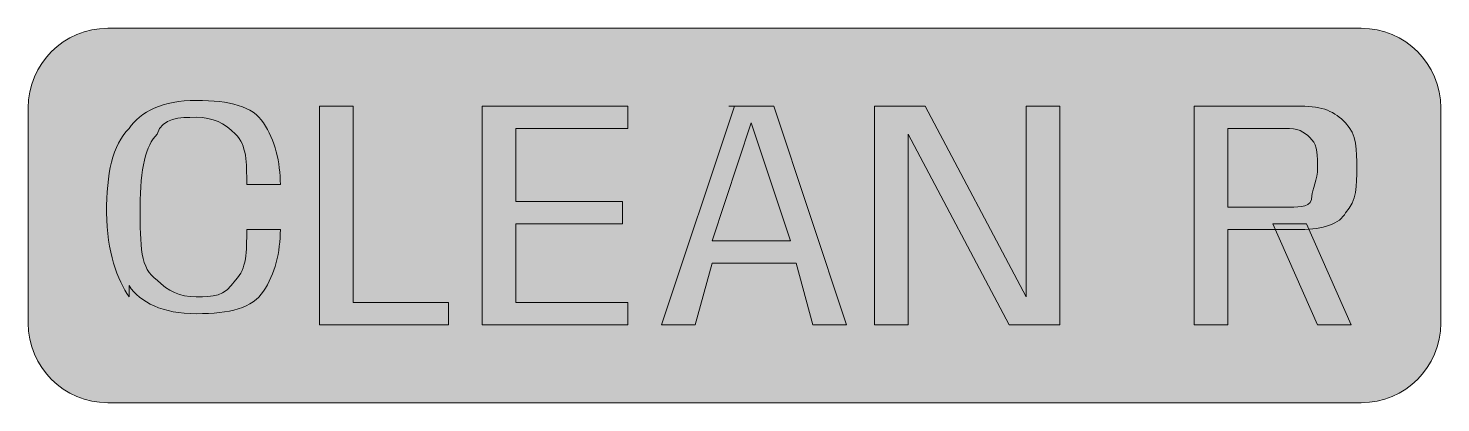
# Model space of a CAD drawing. Header units: millimetres. Extents: x 141 to 213, y 127 to 237.
# Drawn here: x 203.05 to 211.94, y 127.17 to 129.53 of the extents above.
import ezdxf

# ---------------------------------------------------------------- set-up
doc = ezdxf.new("R2010")
doc.units = ezdxf.units.MM
doc.header["$MEASUREMENT"] = 0
doc.layers.add('whiteforDXF', color=7, linetype='Continuous', lineweight=0)

msp = doc.modelspace()

# ---------------------------------------------------------------- hatches: boundary and pattern name
at = {"layer": 'whiteforDXF', "true_color": 0x000000, "transparency": 33554687}
h = msp.add_hatch(color=18, dxfattribs=at)
h.dxf.hatch_style = 2
edge = h.paths.add_edge_path()
edge.add_spline(control_points=[(211.439, 127.1723), (211.439, 127.1723), (203.5511, 127.1723), (203.5511, 127.1723), (203.275, 127.1723), (203.0511, 127.3961), (203.0511, 127.6723), (203.0511, 127.6723), (203.0511, 129.0265), (203.0511, 129.0265), (203.0511, 129.3027), (203.275, 129.5265), (203.5511, 129.5265), (203.5511, 129.5265), (211.439, 129.5265), (211.439, 129.5265), (211.7152, 129.5265), (211.939, 129.3027), (211.939, 129.0265), (211.939, 129.0265), (211.939, 127.6723), (211.939, 127.6723), (211.939, 127.3961), (211.7152, 127.1723), (211.439, 127.1723)], knot_values=[0, 0, 0, 0, 1, 1, 1, 2, 2, 2, 3, 3, 3, 4, 4, 4, 5, 5, 5, 6, 6, 6, 7, 7, 7, 8, 8, 8, 8], degree=3, periodic=0)

# ---------------------------------------------------------------- linework, layer by layer
at = {"layer": 'whiteforDXF', "color": 18, "lineweight": 0, "true_color": 0x000000}
for points in [[(204.8845, 129.0373), (205.0962, 129.0373), (205.0962, 127.8026), (205.6959, 127.8026), (205.6959, 127.6615), (204.8845, 127.6615)], [(204.8845, 129.0373), (205.0962, 129.0373), (205.0962, 127.8026), (205.6959, 127.8026), (205.6959, 127.6615), (204.8845, 127.6615)], [(205.9076, 129.0373), (206.8248, 129.0373), (206.8248, 128.8962), (206.1192, 128.8962), (206.1192, 128.4376), (206.7895, 128.4376), (206.7895, 128.2965), (206.1192, 128.2965), (206.1192, 127.8026), (206.8248, 127.8026), (206.8248, 127.6615), (205.9076, 127.6615), (205.9076, 129.0373)], [(205.9076, 129.0373), (206.8248, 129.0373), (206.8248, 128.8962), (206.1192, 128.8962), (206.1192, 128.4376), (206.7895, 128.4376), (206.7895, 128.2965), (206.1192, 128.2965), (206.1192, 127.8026), (206.8248, 127.8026), (206.8248, 127.6615), (205.9076, 127.6615), (205.9076, 129.0373)], [(207.4598, 129.0373), (207.742, 129.0373), (208.2006, 127.6615), (207.989, 127.6615), (207.8831, 128.0495), (207.354, 128.0495), (207.2481, 127.6615), (207.0364, 127.6615), (207.4951, 129.0373)], [(207.4598, 129.0373), (207.742, 129.0373), (208.2006, 127.6615), (207.989, 127.6615), (207.8831, 128.0495), (207.354, 128.0495), (207.2481, 127.6615), (207.0364, 127.6615), (207.4951, 129.0373)], [(208.377, 129.0373), (208.6945, 129.0373), (209.3295, 127.8379), (209.3295, 127.8379), (209.3295, 129.0373), (209.5412, 129.0373), (209.5412, 127.6615), (209.2237, 127.6615), (208.5887, 128.8609), (208.5887, 128.8609), (208.5887, 127.6615), (208.377, 127.6615)], [(208.377, 129.0373), (208.6945, 129.0373), (209.3295, 127.8379), (209.3295, 127.8379), (209.3295, 129.0373), (209.5412, 129.0373), (209.5412, 127.6615), (209.2237, 127.6615), (208.5887, 128.8609), (208.5887, 128.8609), (208.5887, 127.6615), (208.377, 127.6615)], [(207.8478, 128.1906), (207.6009, 128.9315), (207.6009, 128.9315), (207.354, 128.1906), (207.8126, 128.1906)], [(207.8478, 128.1906), (207.6009, 128.9315), (207.6009, 128.9315), (207.354, 128.1906), (207.8126, 128.1906)], [(210.8817, 128.2965), (211.0934, 128.2965), (211.3756, 127.6615), (211.164, 127.6615)], [(210.8817, 128.2965), (211.0934, 128.2965), (211.3756, 127.6615), (211.164, 127.6615)]]:
    msp.add_lwpolyline(points, close=True, dxfattribs=at)
at = {"layer": 'whiteforDXF'}
for points in [[(204.8845, 129.0373), (205.0962, 129.0373), (205.0962, 127.8026), (205.6959, 127.8026), (205.6959, 127.6615), (204.8845, 127.6615)], [(205.9076, 129.0373), (206.8248, 129.0373), (206.8248, 128.8962), (206.1192, 128.8962), (206.1192, 128.4376), (206.7895, 128.4376), (206.7895, 128.2965), (206.1192, 128.2965), (206.1192, 127.8026), (206.8248, 127.8026), (206.8248, 127.6615), (205.9076, 127.6615), (205.9076, 129.0373)], [(208.377, 129.0373), (208.6945, 129.0373), (209.3295, 127.8379), (209.3295, 129.0373), (209.5412, 129.0373), (209.5412, 127.6615), (209.2237, 127.6615), (208.5887, 128.8609), (208.5887, 127.6615), (208.377, 127.6615)]]:
    msp.add_lwpolyline(points, close=True, dxfattribs=at)
for points, knots in [([(211.439, 127.1723), (211.439, 127.1723), (203.5511, 127.1723), (203.5511, 127.1723), (203.275, 127.1723), (203.0511, 127.3961), (203.0511, 127.6723), (203.0511, 127.6723), (203.0511, 129.0265), (203.0511, 129.0265), (203.0511, 129.3027), (203.275, 129.5265), (203.5511, 129.5265), (203.5511, 129.5265), (211.439, 129.5265), (211.439, 129.5265), (211.7152, 129.5265), (211.939, 129.3027), (211.939, 129.0265), (211.939, 129.0265), (211.939, 127.6723), (211.939, 127.6723), (211.939, 127.3961), (211.7152, 127.1723), (211.439, 127.1723)], [0, 0, 0, 0, 1, 1, 1, 2, 2, 2, 3, 3, 3, 4, 4, 4, 5, 5, 5, 6, 6, 6, 7, 7, 7, 8, 8, 8, 8]), ([(203.6851, 127.8379), (203.6145, 127.9437), (203.544, 128.1201), (203.544, 128.367), (203.544, 128.614), (203.5792, 128.7904), (203.6851, 128.8962), (203.7556, 129.002), (203.8967, 129.0726), (204.1084, 129.0726), (204.3201, 129.0726), (204.4612, 129.0373), (204.5317, 128.9315), (204.6023, 128.8256), (204.6376, 128.6845), (204.6376, 128.5434), (204.6376, 128.5434), (204.4259, 128.5434), (204.4259, 128.5434), (204.4259, 128.6845), (204.4259, 128.7904), (204.3553, 128.8609), (204.2848, 128.9315), (204.2142, 128.9667), (204.1084, 128.9667), (204.0026, 128.9667), (203.8967, 128.9667), (203.8615, 128.8609), (203.7909, 128.7903), (203.7556, 128.6492), (203.7556, 128.4023), (203.7556, 128.1554), (203.7556, 128.0142), (203.8615, 127.9437), (203.932, 127.8731), (204.0026, 127.8379), (204.1084, 127.8379), (204.2142, 127.8379), (204.2848, 127.8379), (204.3553, 127.9437), (204.4259, 128.0143), (204.4259, 128.1201), (204.4259, 128.2612), (204.4259, 128.2612), (204.6376, 128.2612), (204.6376, 128.2612), (204.6376, 128.1201), (204.6023, 127.979), (204.5317, 127.8731), (204.4612, 127.7673), (204.3201, 127.732), (204.1084, 127.732), (203.8967, 127.732), (203.7556, 127.8026), (203.6851, 127.9084), (203.6851, 127.9084), (203.6851, 127.8379), (203.6851, 127.8379)], [0, 0, 0, 0, 1, 1, 1, 2, 2, 2, 3, 3, 3, 4, 4, 4, 5, 5, 5, 6, 6, 6, 7, 7, 7, 8, 8, 8, 9, 9, 9, 10, 10, 10, 11, 11, 11, 12, 12, 12, 13, 13, 13, 14, 14, 14, 15, 15, 15, 16, 16, 16, 17, 17, 17, 18, 18, 18, 19, 19, 19, 19]), ([(207.4598, 129.0373), (207.4598, 129.0373), (207.742, 129.0373), (207.742, 129.0373), (207.742, 129.0373), (208.2006, 127.6615), (208.2006, 127.6615), (208.2006, 127.6615), (207.989, 127.6615), (207.989, 127.6615), (207.989, 127.6615), (207.8831, 128.0495), (207.8831, 128.0495), (207.8831, 128.0495), (207.354, 128.0495), (207.354, 128.0495), (207.354, 128.0495), (207.2481, 127.6615), (207.2481, 127.6615), (207.2481, 127.6615), (207.0364, 127.6615), (207.0364, 127.6615), (207.0364, 127.6615), (207.4951, 129.0373), (207.4951, 129.0373), (207.4951, 129.0373), (207.4598, 129.0373), (207.4598, 129.0373)], [0, 0, 0, 0, 1, 1, 1, 2, 2, 2, 3, 3, 3, 4, 4, 4, 5, 5, 5, 6, 6, 6, 7, 7, 7, 8, 8, 8, 9, 9, 9, 9]), ([(210.3878, 129.0373), (210.3878, 129.0373), (211.0581, 129.0373), (211.0581, 129.0373), (211.1992, 129.0373), (211.2698, 129.002), (211.3403, 128.9315), (211.4109, 128.8609), (211.4109, 128.7551), (211.4109, 128.6492), (211.4109, 128.5434), (211.4109, 128.4376), (211.3403, 128.367), (211.3051, 128.2965), (211.1992, 128.2612), (211.0581, 128.2612), (211.0581, 128.2612), (210.5995, 128.2612), (210.5995, 128.2612), (210.5995, 128.2612), (210.5995, 127.6615), (210.5995, 127.6615), (210.5995, 127.6615), (210.3878, 127.6615), (210.3878, 127.6615), (210.3878, 127.6615), (210.3878, 129.0373), (210.3878, 129.0373), (210.3878, 129.0373), (210.3878, 129.0373), (210.3878, 129.0373)], [0, 0, 0, 0, 1, 1, 1, 2, 2, 2, 3, 3, 3, 4, 4, 4, 5, 5, 5, 6, 6, 6, 7, 7, 7, 8, 8, 8, 9, 9, 9, 10, 10, 10, 10]), ([(207.8478, 128.1906), (207.8478, 128.1906), (207.6009, 128.9315), (207.6009, 128.9315), (207.6009, 128.9315), (207.6009, 128.9315), (207.6009, 128.9315), (207.6009, 128.9315), (207.354, 128.1906), (207.354, 128.1906), (207.354, 128.1906), (207.8126, 128.1906), (207.8126, 128.1906), (207.8126, 128.1906), (207.8478, 128.1906), (207.8478, 128.1906), (207.8478, 128.1906), (207.8478, 128.1906), (207.8478, 128.1906)], [0, 0, 0, 0, 1, 1, 1, 2, 2, 2, 3, 3, 3, 4, 4, 4, 5, 5, 5, 6, 6, 6, 6]), ([(210.9876, 128.4023), (211.0581, 128.4023), (211.1287, 128.4023), (211.1287, 128.4729), (211.1287, 128.5081), (211.164, 128.5787), (211.164, 128.6492), (211.164, 128.7198), (211.164, 128.7904), (211.1287, 128.8256), (211.0934, 128.8609), (211.0581, 128.8962), (210.9876, 128.8962), (210.9876, 128.8962), (210.5995, 128.8962), (210.5995, 128.8962), (210.5995, 128.8962), (210.5995, 128.4023), (210.5995, 128.4023), (210.5995, 128.4023), (210.9876, 128.4023), (210.9876, 128.4023), (210.9876, 128.4023), (210.9876, 128.4023), (210.9876, 128.4023), (210.9876, 128.4023), (210.9876, 128.4023), (210.9876, 128.4023)], [0, 0, 0, 0, 1, 1, 1, 2, 2, 2, 3, 3, 3, 4, 4, 4, 5, 5, 5, 6, 6, 6, 7, 7, 7, 8, 8, 8, 9, 9, 9, 9]), ([(210.8817, 128.2965), (210.8817, 128.2965), (211.0934, 128.2965), (211.0934, 128.2965), (211.0934, 128.2965), (211.3756, 127.6615), (211.3756, 127.6615), (211.3756, 127.6615), (211.164, 127.6615), (211.164, 127.6615), (211.164, 127.6615), (210.8817, 128.2965), (210.8817, 128.2965), (210.8817, 128.2965), (210.8817, 128.2965), (210.8817, 128.2965)], [0, 0, 0, 0, 1, 1, 1, 2, 2, 2, 3, 3, 3, 4, 4, 4, 5, 5, 5, 5])]:
    msp.add_open_spline(points, degree=3, knots=knots, dxfattribs=at)
at = {"layer": 'whiteforDXF', "color": 18, "lineweight": 0, "true_color": 0x000000}
for points, knots in [([(203.6851, 127.8379), (203.6145, 127.9437), (203.544, 128.1201), (203.544, 128.367), (203.544, 128.614), (203.5792, 128.7904), (203.6851, 128.8962), (203.7556, 129.002), (203.8967, 129.0726), (204.1084, 129.0726), (204.3201, 129.0726), (204.4612, 129.0373), (204.5317, 128.9315), (204.6023, 128.8256), (204.6376, 128.6845), (204.6376, 128.5434), (204.6376, 128.5434), (204.4259, 128.5434), (204.4259, 128.5434), (204.4259, 128.6845), (204.4259, 128.7904), (204.3553, 128.8609), (204.2848, 128.9315), (204.2142, 128.9667), (204.1084, 128.9667), (204.0026, 128.9667), (203.8967, 128.9667), (203.8615, 128.8609), (203.7909, 128.7903), (203.7556, 128.6492), (203.7556, 128.4023), (203.7556, 128.1554), (203.7556, 128.0142), (203.8615, 127.9437), (203.932, 127.8731), (204.0026, 127.8379), (204.1084, 127.8379), (204.2142, 127.8379), (204.2848, 127.8379), (204.3553, 127.9437), (204.4259, 128.0143), (204.4259, 128.1201), (204.4259, 128.2612), (204.4259, 128.2612), (204.6376, 128.2612), (204.6376, 128.2612), (204.6376, 128.1201), (204.6023, 127.979), (204.5317, 127.8731), (204.4612, 127.7673), (204.3201, 127.732), (204.1084, 127.732), (203.8967, 127.732), (203.7556, 127.8026), (203.6851, 127.9084), (203.6851, 127.9084), (203.6851, 127.8379), (203.6851, 127.8379)], [0, 0, 0, 0, 1, 1, 1, 2, 2, 2, 3, 3, 3, 4, 4, 4, 5, 5, 5, 6, 6, 6, 7, 7, 7, 8, 8, 8, 9, 9, 9, 10, 10, 10, 11, 11, 11, 12, 12, 12, 13, 13, 13, 14, 14, 14, 15, 15, 15, 16, 16, 16, 17, 17, 17, 18, 18, 18, 19, 19, 19, 19]), ([(203.6851, 127.8379), (203.6145, 127.9437), (203.544, 128.1201), (203.544, 128.367), (203.544, 128.614), (203.5792, 128.7904), (203.6851, 128.8962), (203.7556, 129.002), (203.8967, 129.0726), (204.1084, 129.0726), (204.3201, 129.0726), (204.4612, 129.0373), (204.5317, 128.9315), (204.6023, 128.8256), (204.6376, 128.6845), (204.6376, 128.5434), (204.6376, 128.5434), (204.4259, 128.5434), (204.4259, 128.5434), (204.4259, 128.6845), (204.4259, 128.7904), (204.3553, 128.8609), (204.2848, 128.9315), (204.2142, 128.9667), (204.1084, 128.9667), (204.0026, 128.9667), (203.8967, 128.9667), (203.8615, 128.8609), (203.7909, 128.7903), (203.7556, 128.6492), (203.7556, 128.4023), (203.7556, 128.1554), (203.7556, 128.0142), (203.8615, 127.9437), (203.932, 127.8731), (204.0026, 127.8379), (204.1084, 127.8379), (204.2142, 127.8379), (204.2848, 127.8379), (204.3553, 127.9437), (204.4259, 128.0143), (204.4259, 128.1201), (204.4259, 128.2612), (204.4259, 128.2612), (204.6376, 128.2612), (204.6376, 128.2612), (204.6376, 128.1201), (204.6023, 127.979), (204.5317, 127.8731), (204.4612, 127.7673), (204.3201, 127.732), (204.1084, 127.732), (203.8967, 127.732), (203.7556, 127.8026), (203.6851, 127.9084), (203.6851, 127.9084), (203.6851, 127.8379), (203.6851, 127.8379)], [0, 0, 0, 0, 1, 1, 1, 2, 2, 2, 3, 3, 3, 4, 4, 4, 5, 5, 5, 6, 6, 6, 7, 7, 7, 8, 8, 8, 9, 9, 9, 10, 10, 10, 11, 11, 11, 12, 12, 12, 13, 13, 13, 14, 14, 14, 15, 15, 15, 16, 16, 16, 17, 17, 17, 18, 18, 18, 19, 19, 19, 19]), ([(210.3878, 129.0373), (210.3878, 129.0373), (211.0581, 129.0373), (211.0581, 129.0373), (211.1992, 129.0373), (211.2698, 129.002), (211.3403, 128.9315), (211.4109, 128.8609), (211.4109, 128.7551), (211.4109, 128.6492), (211.4109, 128.5434), (211.4109, 128.4376), (211.3403, 128.367), (211.3051, 128.2965), (211.1992, 128.2612), (211.0581, 128.2612), (211.0581, 128.2612), (210.5995, 128.2612), (210.5995, 128.2612), (210.5995, 128.2612), (210.5995, 127.6615), (210.5995, 127.6615), (210.5995, 127.6615), (210.3878, 127.6615), (210.3878, 127.6615), (210.3878, 127.6615), (210.3878, 129.0373), (210.3878, 129.0373), (210.3878, 129.0373), (210.3878, 129.0373), (210.3878, 129.0373)], [0, 0, 0, 0, 1, 1, 1, 2, 2, 2, 3, 3, 3, 4, 4, 4, 5, 5, 5, 6, 6, 6, 7, 7, 7, 8, 8, 8, 9, 9, 9, 10, 10, 10, 10]), ([(210.3878, 129.0373), (210.3878, 129.0373), (211.0581, 129.0373), (211.0581, 129.0373), (211.1992, 129.0373), (211.2698, 129.002), (211.3403, 128.9315), (211.4109, 128.8609), (211.4109, 128.7551), (211.4109, 128.6492), (211.4109, 128.5434), (211.4109, 128.4376), (211.3403, 128.367), (211.3051, 128.2965), (211.1992, 128.2612), (211.0581, 128.2612), (211.0581, 128.2612), (210.5995, 128.2612), (210.5995, 128.2612), (210.5995, 128.2612), (210.5995, 127.6615), (210.5995, 127.6615), (210.5995, 127.6615), (210.3878, 127.6615), (210.3878, 127.6615), (210.3878, 127.6615), (210.3878, 129.0373), (210.3878, 129.0373), (210.3878, 129.0373), (210.3878, 129.0373), (210.3878, 129.0373)], [0, 0, 0, 0, 1, 1, 1, 2, 2, 2, 3, 3, 3, 4, 4, 4, 5, 5, 5, 6, 6, 6, 7, 7, 7, 8, 8, 8, 9, 9, 9, 10, 10, 10, 10]), ([(210.9876, 128.4023), (211.0581, 128.4023), (211.1287, 128.4023), (211.1287, 128.4729), (211.1287, 128.5081), (211.164, 128.5787), (211.164, 128.6492), (211.164, 128.7198), (211.164, 128.7904), (211.1287, 128.8256), (211.0934, 128.8609), (211.0581, 128.8962), (210.9876, 128.8962), (210.9876, 128.8962), (210.5995, 128.8962), (210.5995, 128.8962), (210.5995, 128.8962), (210.5995, 128.4023), (210.5995, 128.4023), (210.5995, 128.4023), (210.9876, 128.4023), (210.9876, 128.4023), (210.9876, 128.4023), (210.9876, 128.4023), (210.9876, 128.4023)], [0, 0, 0, 0, 1, 1, 1, 2, 2, 2, 3, 3, 3, 4, 4, 4, 5, 5, 5, 6, 6, 6, 7, 7, 7, 8, 8, 8, 8]), ([(210.9876, 128.4023), (211.0581, 128.4023), (211.1287, 128.4023), (211.1287, 128.4729), (211.1287, 128.5081), (211.164, 128.5787), (211.164, 128.6492), (211.164, 128.7198), (211.164, 128.7904), (211.1287, 128.8256), (211.0934, 128.8609), (211.0581, 128.8962), (210.9876, 128.8962), (210.9876, 128.8962), (210.5995, 128.8962), (210.5995, 128.8962), (210.5995, 128.8962), (210.5995, 128.4023), (210.5995, 128.4023), (210.5995, 128.4023), (210.9876, 128.4023), (210.9876, 128.4023), (210.9876, 128.4023), (210.9876, 128.4023), (210.9876, 128.4023)], [0, 0, 0, 0, 1, 1, 1, 2, 2, 2, 3, 3, 3, 4, 4, 4, 5, 5, 5, 6, 6, 6, 7, 7, 7, 8, 8, 8, 8])]:
    msp.add_open_spline(points, degree=3, knots=knots, dxfattribs=at)

doc.saveas('drawing.dxf')
